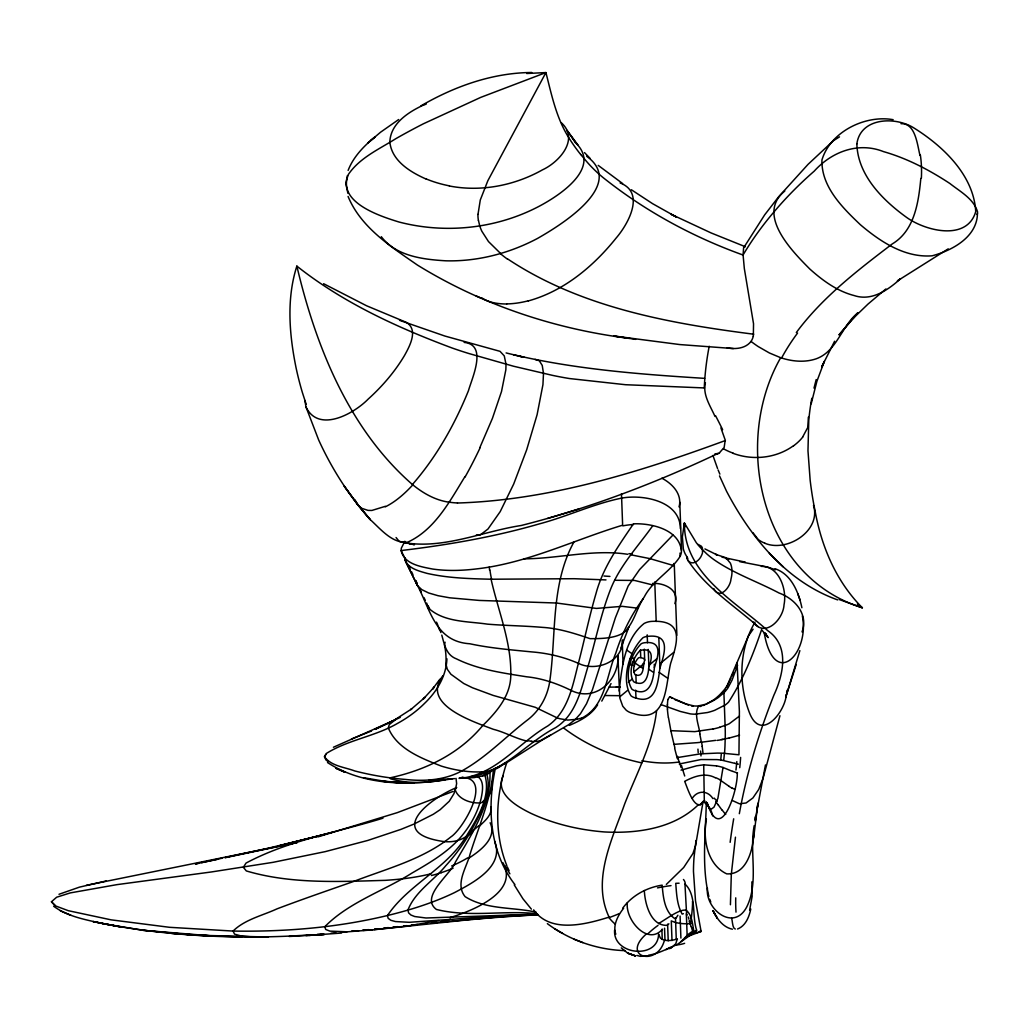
<?xml version="1.0" encoding="UTF-8"?>
<svg xmlns="http://www.w3.org/2000/svg" width="1029" height="1029" viewBox="0 0 1029 1029"><rect width="100%" height="100%" fill="white"/><g stroke="black" fill="none" stroke-linecap="round" stroke-linejoin="round"><path stroke-width="1.5" d="M715.001 416.436C710.37 405.953 702.395 394.583 705.418 382.672M677.455 757.576L700.427 753.845L717.252 753.099A57.547 6.496 -5.3 0 1 722.384 753.189L738.951 754.784L739.388 711.605L737.086 662.83L735.774 668.001M677.198 939.361L675.706 943.85L671.345 947.735M686.742 914.601L686.677 915.411L684.954 883.988C696.852 895.217 691.732 915.347 696.582 930.075L687.604 936.519M707.437 888.014C704.904 908.658 733.047 931.927 746.475 907.475C759.273 882.432 749.048 852.565 754.206 825.618M724.519 753.267A42.202 6.856 -88 0 0 724.982 746.038L725.291 735.336A39.784 5.981 -88.1 0 0 725.098 725.509L723.901 692.749L725.059 691.539A33.751 33.211 10.3 0 0 728.056 687.719L732.043 680.182L737.6 665.274M619.188 691.089C621.812 667.77 624.552 639.022 644.141 623.458A15.306 11.538 -2.1 0 1 652.836 621.323C684.478 620.191 677.481 642.546 670.676 663.255C665.506 684.041 667.589 724.416 633.632 713.547A15.731 11.859 -2.1 0 1 626.172 710.177L622.764 706.241L619.805 698.009L617.914 656.309M702.794 803.25L695.591 845.568L692.929 853.53L683.68 867.511L666.342 884.413M477.996 214.405L480.286 199.999L487.836 180.744L545.923 72.57L526.681 73.509M644.707 660.206C642.559 665.236 644.746 676.812 636.411 675.217A3.023 2.277 -2.1 0 1 634.983 674.574C632.012 669.609 634.52 661.814 638.43 657.943A2.933 2.212 -2.1 0 1 640.102 657.531L643.82 658.47L644.707 660.206L644.295 649.132M977.447 213.247C977.331 236.914 952.211 250.549 932.094 255.809C904.825 257.945 880.271 241.635 860.385 224.721C842.404 207.614 821.206 186.686 821.939 159.997C830.223 131.879 865.067 114.643 893.159 119.686M706.318 801.745C705.727 833.271 701.392 865.505 708.865 896.491M706.396 818.943C702.64 838.403 707.103 864.579 726.706 873.865C747.839 875.126 754.09 846.417 753.858 829.798M920.826 178.416C918.563 202.083 914.691 230.522 892.272 243.924C857.659 270.305 822.441 297.265 796.317 332.534M661.891 478.215C671.242 483.09 680.748 492.312 679.667 503.747A25.969 20.258 9.2 0 1 678.986 506.86M459.204 778.387C495.052 775.725 518.32 743.054 547.724 725.998C568.137 711.836 572.651 685.854 578.349 663.396C584.446 640.141 589.257 616.551 596.023 593.476C602.917 567.622 618.648 545.627 633.452 523.825C651.769 523.066 680.439 529.729 681.43 551.93A26.098 18.316 -9 0 1 680.182 556.277C670.496 571.687 652.746 580.395 644.283 596.897C637.427 606.93 634.867 619.561 627.266 628.951M680.362 528.597C680.22 501.072 643.318 494.177 621.632 498.113C593.244 503.914 566.85 516.674 538.849 524.018C493.869 537.035 447.576 544.971 401.143 550.554C404.011 564.201 421.002 566.747 432.54 569.024C447.113 571.146 461.944 570.671 476.53 568.908C527.555 563.12 574.066 539.878 622.635 525.189L621.477 493.688M656.579 710.859C652.823 743.761 636.604 773.371 624.732 803.79C612.255 839.227 591.469 880.078 609.091 917.109C585.771 924.441 550.464 933.637 533.665 909.893M753.627 837.94L757.91 803.225L755.337 821.206M754.759 819.907L755.054 817M753.344 336.264L753.537 323.775L744.327 268.492L743.092 255.038L743.581 247.886L764.65 214.894L778.747 196.655L808.087 164.318L833.349 140.741L839.51 136.857M765.473 764.946L756.662 811.83M716.506 765.885A54.035 15.859 -5.7 0 1 721.097 766.901L723.04 767.48L717.908 798.272L714.049 807.096L711.528 808.974L709.303 808.228M737.266 773.036C737.986 789.873 720.609 845.658 707.257 803.006M618.043 655.653C619.085 680.606 595.752 701.778 572.15 690.922C557.821 683.77 542.643 678.381 526.591 676.786C502.795 673.005 478.344 669.66 456.503 658.894C446.059 655.036 444.387 644.398 441.788 635.099M735.465 837.182L731.31 874.316L730.423 904.748M696.003 840.564L694.06 857.144A322.437 242.985 -2.1 0 0 693.469 871.409L695.514 900.864L701.096 931.451L689.906 935.618M673.493 565.718L673.815 563.493M674.895 603.663C679.847 589.707 664.039 582.697 652.579 583.43M786.606 693.237L787.044 690.33M622.712 639.909C622.969 661.158 598.016 671.204 580.69 664.361C565.23 657.299 548.598 653.209 531.646 651.897C510.95 649.826 490.151 648.141 469.777 643.755C434.752 641.53 430.456 609.117 416.269 583.186M455.667 787.764L453.969 793.642L449.261 801.257L440.129 809.707L433.312 814.261L413.902 824.1L400.86 829.4L367.765 840.449L325.19 851.639L273.058 862.328L211.485 871.949L116.907 884.644L70.306 892.902L56.634 897.224L51.45 901.777L54.974 905.649M802.041 631.909C808.601 614.146 794.928 598.749 779.017 593C757.498 581.591 734.037 573.68 713.959 559.66A99.62 75.078 -2.1 0 1 706.499 553.641L700.582 547.775A96.713 72.879 -2.1 0 1 696.286 542.682L684.388 522.989L682.368 536.868L683.346 548.933A46.254 34.857 -2.1 0 0 685.173 553.846L687.848 558.451M446.933 658.779C446.226 676.066 436.965 691.449 424.694 703.244A125.384 94.488 -2.1 0 1 397.567 723.374C375.109 736.442 348.214 739.748 326.257 753.524L324.482 756.752L326 760.007L328.225 761.601M739.324 813.695C746.694 773.049 758.759 733.368 773.962 694.987C783.416 674.471 789.835 645.736 767.737 630.661C734.552 600.627 684.041 574.388 684.388 522.989L685.082 526.771M648.875 666.792C648.309 673.956 646.534 686.382 636.166 682.741A5.595 4.206 -2.1 0 1 633.517 681.545C628.024 672.336 632.668 657.904 639.909 650.727A5.441 4.103 -2.1 0 1 642.996 649.981C654.238 648.592 651.589 660.309 648.875 666.792L648.244 649.402M654.393 667.384C653.556 677.931 650.945 696.183 635.703 690.832A8.219 6.2 -2.1 0 1 631.806 689.07C623.715 675.538 630.558 654.315 641.196 643.768A8 6.02 -2.1 0 1 645.736 642.649C663.19 641.003 657.865 657.235 654.393 667.384L654.277 664.219M659.936 667.975C657.981 681.622 656.541 704.994 635.973 698.048A10.534 7.936 -2.1 0 1 630.983 695.784C620.436 679.243 629.671 650.495 643.009 637.697A10.251 7.73 -2.1 0 1 648.836 636.256C671.487 634.147 664.027 655.01 659.936 667.975L658.83 637.929M495.476 767.75C487.695 804.228 488.891 844.59 509.509 876.901A112.135 84.494 -2.1 0 0 514.899 884.541M445.081 642.212L444.489 644.939L445.338 649.723A123.171 92.816 -2.1 0 1 446.059 659.242L445.93 664.117L447.319 669.3L450.934 674.265L463.757 683.513L472.465 687.758L493.123 695.398L535.221 707.283L556.946 717.779A27.32 16.284 7 0 0 559.93 718.744L567.764 720.081L577.025 719.297M786.297 694.626C785.204 711.759 761.409 741.948 749.832 713.689C738.205 684.568 738.873 649.453 755.042 622.095M704.814 800.909L704.325 801.977L703.72 764.817L716.48 765.885M814.003 388.113L816.19 379.56M536.058 912.131C512.699 906.973 485.932 909.829 465.095 896.632C454.754 883.975 466.729 867.408 470.06 854.147C478.742 826.21 491.296 798.89 493.38 769.383C490.962 771.518 486.46 776.638 483.566 773.679M750.771 909.019C749.151 916.878 745.665 925.881 737.574 928.994M811.174 403.857L816.91 381.283L824.37 361.32L821.772 366.736L834.609 341.229M761.782 629.092C753.279 654.303 743.105 679.835 728.545 702.138A27.642 20.85 -2.1 0 1 725.316 704.904L714.743 710.293A54.614 41.186 -2.1 0 1 707.515 712.518L695.051 714.19A27.706 20.889 -2.1 0 1 690.253 713.869L680.285 711.438L660.965 704.595M796.189 664.541L785.68 697.418L799.867 650.624M537.91 914.421L501.457 915.81L409.298 922.306L395.483 921.56L390.904 920.312L388.165 918.344L387.457 915.553C408.114 884.721 446.226 868.99 465.983 836.616C476.993 818.762 491.347 796.768 484.878 775.069M537.164 914.138L426.006 917.997L414.713 916.53L410.944 915.025L408.629 912.916L407.921 910.099C414.97 891.719 433.479 880.785 445.634 865.865C455.603 855.06 464.22 843.06 471.501 830.287C480.221 813.064 493.11 792.227 486.28 772.56M667.821 699.566L669.635 696.865L686.047 703.965L693.829 705.92A21.866 21.583 15.3 0 0 698.459 705.907L705.122 704.363L711.965 701.392A54.421 53.598 12.1 0 0 718.409 697.379M779.931 715.734L763.106 778.13L758.746 789.397L752.906 797.964L746.076 802.98L739.504 803.803L732.236 800.459M704.531 387.946L625.516 384.717L569.474 378.543A299.838 225.943 -2.1 0 1 552.341 375.328L513.445 366.208L468.684 353.462A369.321 278.306 -2.1 0 1 451.95 347.943C397.117 327.492 342.966 302.642 296.854 266.099C286.345 298.899 289.278 334.271 296.005 367.507A541.936 408.384 -2.1 0 0 302.385 392.538L306.166 404.243M749.626 910.138L752.135 896.452L751.865 881.853M620.899 648L628.23 628.77M506.808 762.528C495.682 795.558 493.701 832.924 506.847 865.672M611.033 683.578L601.785 701.109M347.429 175.509L345.808 183.419L347.892 193.298M703.9 801.192C695.167 814.299 687.205 786.966 684.658 781.345C694.022 776.406 705.161 772.264 715.296 777.77M677.892 915.231L675.989 918.254L674.522 918.434C664.387 911.244 663.165 896.671 662.149 885.146C646.662 887.525 632.038 895.5 622.661 908.208M348.124 170.402C353.384 156.768 364.009 145.912 375.135 136.806L367.842 143.005M503.31 775.493C494.293 793.771 517.368 806.672 530.925 813.334C553.975 824.049 579.121 829.953 604.409 831.946C637.118 833.709 673.918 828.577 698.331 804.768M479.797 447.705L492.402 418.43L501.509 391.534L505.844 369.81L506.011 364.202L504.261 355.88L500.03 351.339L444.888 336.046L399.535 320.328M629.182 626.815C622.365 638.777 602.274 638.623 590.067 638.662C574.542 633.388 558.798 628.307 542.296 627.356C524.031 625.786 505.676 625.645 487.399 624.14C467.603 621.169 443.911 622.429 428.334 607.959L426.675 603.071M730.963 678.06L726.525 687.321M731.786 676.259L733.626 672.361M573.77 542.257C550.489 584.935 556.445 634.996 549.73 681.481C547.415 696.89 539.35 711.193 526.771 720.532C505.175 737.24 486.1 757.473 462.06 770.798C444.554 780.316 424.257 781.538 404.834 779.377C387.946 778.065 371.199 775.171 354.799 770.965C344.689 767.132 331.145 766.129 324.482 756.752L325.82 754.489M652.836 525.613C637.916 546.618 619.548 565.821 610.197 590.234C600.653 614.969 595.534 641.093 587.996 666.458C581.334 688.427 576.664 714.46 555.66 727.619C526.784 742.578 504.313 771.943 470.935 776.625M535.453 913.533C502.602 910.408 468.607 917.495 436.399 909.456C419.562 896.838 450.612 874.637 455.448 862.006C471.398 834.686 491.116 805.295 489.958 772.457M857.852 312.829L839.124 334.772L857.852 312.829C841.581 325.871 836.937 351.326 816.216 358.799C804.704 362.722 792.06 361.488 780.677 357.706C731.722 443.28 761.113 576.613 862.379 607.805C836.693 582.054 821.849 547.621 815.315 512.21A653.531 492.479 -2.1 0 1 810.157 480.221L807.971 450.766L808.768 420.514A390.197 294.037 -2.1 0 1 811.83 398.249M442.946 675.693C420.256 704.556 473.34 721.638 493.303 729.291C504.815 732.159 515.195 738.32 526.707 741.034M700.067 805.077L703.051 801.385L707.155 804.678A46.112 39.848 -10.1 0 1 709.997 808.768L710.254 809.244A23.86 20.644 -12.2 0 1 711.734 812.537L712.66 815.881M464.992 476.556C449.969 500.904 435.035 529.575 407.883 542.09C392.473 544.097 380.408 528.79 370.131 519.516C349.063 495.772 331.801 468.812 318.656 439.949L305.999 407.021L304.854 400.435M489.058 795.636L492.132 788.587L492.235 781.307M735.298 929.033C732.404 928.698 732.597 921.058 731.606 918.19M597.617 704.775C591.379 715.078 580.099 720.776 569.384 725.381M724.184 691.347L725.008 690.022M662.457 929.213C647.665 946.346 625.143 919.707 627.33 902.806M802.633 437.055L807.868 427.279L808.357 417.144M404.847 541.267L401.336 548.148L401.143 550.554L402.789 553.911M643.189 598.737C630.97 615.149 621.915 633.774 615.754 653.261C606.557 675.101 605.605 705.817 582.337 717.83M439.859 679.243L432.527 689.134L434.315 686.973L423.189 699.128L425.093 697.263L410.725 709.637L411.741 708.865L393.798 720.441L374.968 729.394L400.23 717.393M753.267 336.213A24.632 17.004 55.2 0 1 750.951 341.487C745.562 348.561 735.349 349.461 727.233 347.853M487.63 797.707L485.148 800.408M683.385 913.675L682.15 914.099C676.966 904.877 676.542 893.699 675.757 883.332L679.101 883.204M296.854 266.099C315.787 346.361 348.87 429.119 412.423 484.505C436.476 456.902 454.767 424.527 468.465 390.66C472.092 377.759 487.81 344.779 464.143 342.4M646.418 933.895C620.384 956.738 657.39 967.479 664.4 940.313L660.399 938.126L658.573 933.998C658.393 959.825 612.679 955.234 614.609 930.126L615.792 934.191M753.112 629.208L748.392 635.986L727.297 685.353A42.099 42.035 -46.4 0 1 723.477 690.729L719.85 694.639A56.827 56.672 -46 0 1 714.19 699.501L706.421 704.209M672.94 535.041L639.549 569.616L628.166 586.003L615.381 617.76L592.485 689.52L586.53 703.72L580.446 713.727L575.147 719.631L568.613 724.725L542.36 739.928L505.779 763.235L494.525 768.882M885.892 288.969L868.039 304.044L852.938 318.63M723.901 692.749L718.409 697.392M479.514 826.068C484.595 820.988 492.325 815.097 490.91 807.006M692.183 798.401C697.508 790.028 707.733 790.285 712.943 798.633M739.465 716.068L729.368 723.657A33.751 10.277 -4.4 0 1 726.268 725.033L719.515 727.297M370.633 140.639L380.537 132.226L398.66 119.531M550.605 735.002L540.495 740.546A17.017 11.499 -7.5 0 1 536.469 741.446M633.723 672.04L644.077 663.512M628.385 682.201L631.883 679.32M649.312 664.966L656.579 658.972M619.625 696.942L627.446 690.498M661.223 662.676L673.583 652.489M784.793 191.047C755.71 214.547 792.189 251.295 809.913 269.109C822.75 280.57 837.194 291.181 854.109 295.542C871.846 301.523 888.078 289.908 900.619 278.692L897.365 280.904L948.236 248.851M668.889 923.823L666.946 925.354C650.662 925.778 644.964 903.874 644.321 890.522M472.864 831.612L471.385 832.757M502.872 764.573L504.506 763.299M658.56 923.643L670.959 915.746A64.325 11.062 -42.6 0 1 680.401 910.974A63.271 14.174 -48.9 0 1 686.266 910.382C692.517 915.321 692.388 925.148 694.138 932.428L677.622 944.21L665.969 949.69M501.213 765.769C493.264 771.969 482.678 772.149 473.083 771.866C462.278 771.326 451.564 769.268 441.248 766.065C421.427 758.322 397.001 748.932 388.357 728.005L389.206 724.635L396.088 719.194M793.526 445.698C776.29 458.252 752.868 460.735 733.034 453.313M468.568 858.34C479.861 851.034 497.47 838.223 490.138 822.763M719.541 452.67L724.159 447.486L725.149 440.618M456.735 787.532C431.408 797.707 385.952 831.535 440.129 840.963C448.888 842.751 458.471 841.761 465.983 836.616M483.81 801.411L482.434 802.183M744.057 246.947L745.305 246.716L711.142 232.953L671.255 214.341L676.452 217.055L652.605 203.678L631.33 189.735M680.709 941.779C684.915 938.332 687.475 933.805 693.031 931.219L692.916 928.274M420.99 105.82C454.664 86.307 492.505 72.776 531.761 72.493M333.422 747.247L393.798 720.441M671.114 947.876L669.532 948.687M685.365 937.702L686.484 937.123M59 894.278L79.452 887.139L106.283 880.953M423.369 105.112C408.294 112.135 390.364 123.634 389.837 142.143C391.895 160.948 410.339 172.087 426.07 179.033M718.332 453.287C655.023 483.334 589.193 508.352 521.188 525.497C482.807 531.376 443.833 549.332 404.577 542.682M385.386 506.307L371.893 510.448L368.035 510.397L361.513 508.249L358.915 506.165L344.342 486.318L358.915 506.165M351.468 739.002L371.508 730.989M703.321 705.482L704.865 704.904M489.907 770.592L493.264 769.409M901.031 123.699C915.514 122.875 917.315 144.909 919.977 155.379M381.309 236.696C396.075 256.234 423.138 259.462 445.904 260.813C477.752 261.623 509.458 253.301 537.524 238.432C560.033 225.583 626.648 185.014 586.71 156.305M688.337 936.107L689.121 935.863M482.511 775.879L474.06 777.615L461.738 778.014M547.66 518.423L578.787 509.046M528.314 300.918C563.828 291.143 593.411 266.408 616.101 238.098C628.14 224.142 645.685 192.732 620.127 182.956M695.077 933.252L701.096 931.451L700.234 930.525M317.871 836.899L397.335 812.627L453.069 791.43M739.542 735.182L729.227 738.037M450.136 917.585C472.787 910.716 519.323 892.143 502.937 862.739M382.968 818.184C337.178 832.384 288.544 840.346 246.034 863.074L243.358 867.306L246.317 870.933C291.027 884.207 338.965 881.647 385.245 880.348C400.68 879.332 416.128 877.544 431.138 873.75M717.663 453.545L714.936 453.879M681.031 770.142L696.646 765.808L703.72 764.817M334.026 831.844L279.142 845.851L324.791 834.442L267.553 848.385L225.197 857.53M700.286 706.318L701.791 705.971M712.968 728.956L694.768 731.632L670.869 730.68L668.49 717.663M679.243 764.007L700.968 759.531L716.956 759.608A55.875 11.499 -5.5 0 1 721.805 760.174L734.719 763.325M438.418 920.582L408.41 925.92L374.016 929.599M86.217 885.364L297.278 842.519L225.171 857.71M222.058 858.212L195.394 863.974L198.52 863.318M201.658 862.662L217.338 859.356M462.999 777.358L459.281 777.975M725.252 738.835L721.496 739.478M445.583 779.583C427.524 782.902 408.384 784.098 390.66 778.812L390.055 777.847C425.337 770.168 459.127 754.077 482.691 725.612C496.004 712.492 509.638 697.096 510.718 677.455C512.133 643.691 498.345 611.715 491.077 579.224C469.623 578.722 447.937 578.131 426.919 573.346C418.417 570.889 405.979 567.995 404.564 557.538L405.838 560.136M452.567 778.696C411.176 785.937 363.764 786.22 327.505 762.54M761.331 566.387C779.313 565.989 787.172 589.823 784.021 604.808C783.339 619.265 764.959 638.559 753.035 621.966M715.682 740.365L701.598 742.192L702.267 746.449M722.011 557.165L745.33 562.117M647.897 956.018L640.231 956.314L636.938 955.452M454.638 778.619L429.029 780.226L442.727 779.558M383.791 928.068L388.383 927.592M392.975 927.103L397.554 926.627M403.677 925.971L406.751 925.65M411.356 925.161L417.504 924.518M422.122 924.029L426.726 923.54M536.469 741.382L531.453 741.549M431.344 923.064L437.505 922.447M440.592 922.125L502.113 916.633L537.099 914.717M357.989 930.692L351.764 931.296M362.53 930.242L368.601 929.624M374.659 929.02L377.694 928.711M472.748 919.347L372.794 929.869L340.625 932.325M331.081 933.2L335.853 932.763M341.615 933.033L305.999 935.618M317.356 934.293L323.453 933.805M372.447 929.727L362.993 930.448M358.825 930.743L351.944 931.181M670.869 730.68L671.242 732.391A53.495 6.148 77 0 0 674.034 744.34L697.263 742.655A18.098 1.003 -6 0 0 701.521 742.179M308.211 935.027C239.641 939.593 170.261 936.441 102.694 923.592C85.896 919.72 67.824 916.71 53.649 906.24M309.137 935.4L324.328 934.499L289.11 936.48M524.237 558.824C558.786 558.657 593.309 548.959 627.78 554.309M609.014 687.153L620.333 686.999M530.282 915.128L538.128 914.768M604.975 695.514L619.124 695.681M461.982 777.461C493.496 777.911 463.063 828.962 450.972 836.847C422.88 859.472 386.943 868.592 353.873 881.377C328.2 890.381 302.449 899.205 276.994 908.864C262.241 915.669 244.941 919.424 233.056 931.065L169.541 927.309L111.119 919.849L68.261 910.678L55.939 906.073L51.45 901.777M347.017 931.798L329.91 931.129L325.666 929.444L324.855 926.653C348.818 902.304 383.251 891.178 411.909 873.106C429.826 862.739 448.271 852.051 461.738 835.972C470.755 825.078 477.688 812.318 481.109 798.555C482.588 791.25 484.942 779.532 476.234 775.917M614.635 580.266L634.546 580.433L652.81 584.986M616.294 686.986L619.394 686.986M491.077 579.224L574.259 578.71L605.991 579.906M268.428 937.033L195.51 935.181L241.635 936.982M506.731 303.992C498.126 303.941 489.032 302.809 481.752 297.857M457.468 503.014C549.769 500.184 639.343 472.105 725.381 440.528L720.943 427.974M363.533 777.705L389.052 782.027L407.343 783.172L381.913 781.23L413.928 783.12M389.052 782.027L397.027 782.452M733.381 348.548L679.783 344.561L613.773 335.981L635.613 339.377M624.835 950.629C597.052 949.78 569.629 940.262 547.351 923.643M704.621 378.363C638.044 374.17 571.018 369.077 506.101 352.921M252.954 936.982L241.416 936.056L234.548 934.126L233.056 931.065C292.931 932.042 353.41 926.28 410.983 909.199C425.813 904.71 440.451 899.397 454.419 892.645C472.684 883.023 504.905 866.547 494.64 841.336M143.044 930.319L214.958 936.158L168.087 933.059L189.452 934.666L143.044 930.319L102.694 923.592M753.73 334.206C668.683 323.363 580.227 307.259 507.58 258.909M535.067 359.391L539.325 360.793L542.232 365.411L543.492 373.373L542.939 384.666L537.099 414.713L526.681 449.802L513.69 484.054L500.223 511.593L487.965 529.035L480.35 534.848L476.337 535.003M629.336 338.387C554.58 329.113 481.611 304.648 417.414 265.058C390.994 246.69 360.883 227.512 348.072 196.449M449.339 185.979C481.019 192.14 514.513 185.567 542.502 169.836C559.043 162.209 579.661 139.532 561.5 122.901M396.448 782.001L401.439 782.812M630.816 554.798L649.891 558.618L673.107 565.41M739.671 561.628L767.441 567.018L775.532 569.783M409.233 543.621L414.468 544.688L399.149 541.357L396.062 537.524M691.578 705.997L693.057 706.318M641.813 762.888C613.876 756.958 586.839 745.459 563.956 728.262M726.062 558.747L728.686 559.352M518.976 356.111L524.095 357.32L513.574 354.799M732.416 929.2C723.014 927.309 717.007 918.768 712.968 910.716L717.354 918.344L712.968 910.716M698.112 544.418L701.161 546.077A17.03 9.956 -36.4 0 1 702.344 547.865L702.524 552.74A17.03 9.956 -36.4 0 1 701.495 555.48C699.63 560.213 693.109 565.821 688.478 561.062A17.454 10.251 -35.9 0 1 687.102 558.515M635.485 955.915L627.664 953.124L635.485 955.915L627.664 953.124L621.284 947.889M723.04 767.48L732.597 771.403M764.714 543.196C787.159 552.817 821.451 530.54 813.489 505.342M780.677 357.706L769.396 352.973L758.167 346.541A78.371 46.086 25.9 0 1 751.08 341.448M688.478 705.084L674.831 699.591M574.002 939.194L582.826 942.59M743.092 255.038C692.697 236.927 645.196 211.112 603.303 177.747A165.798 124.946 -2.1 0 1 599.573 174.596A174.068 131.172 -2.1 0 1 586.839 161.772L580.678 154.453M775.043 568.728C791.34 574.208 798.633 592.228 801.887 607.715M837.722 599.907C786.851 581.835 750.836 537.588 726.5 491.142L719.515 475.887M839.227 599.521L862.379 607.805L857.311 604.062M60.261 910.768L70.834 915.244M476.093 295.928L480.942 297.998M734.693 789.307L732.159 788.085M323.608 283.708L366.62 305.793L406.301 322.347C418.739 329.82 409.606 346.297 404.436 355.622C394.724 371.893 382.222 386.428 368.163 399.111C353.783 413.877 318.643 433.273 305.999 407.021M562.554 933.354L554.618 928.737M704.942 548.92L717.174 554.965L715.592 554.309L725.779 557.718L730.333 563.082A49.135 28.079 -39.1 0 1 731.838 568.857L731.992 572.163A49.135 28.143 -39 0 1 730.963 579.147C730.449 587.212 719.618 600.331 713.766 588.601M720.326 780.188L729.149 786.349M627.047 650.302L632.179 653.827M659.062 672.323L667.589 678.175M632.269 657.827L634.198 659.165M648.45 668.953L653.441 672.4M635.15 663.088L642.932 668.438M622.609 183.535L598.196 165.373M412.423 484.505C423.511 493.65 436.656 501.02 451.191 502.448A67.541 57.238 -11.9 0 0 457.468 502.962M758.077 626.558C733.818 605.412 705.482 587.34 687.655 559.892M500.66 253.546L488.479 241.558L481.881 231.306A64.12 51.874 -27.9 0 1 479.771 226.007L478.459 220.438M758.296 539.62L752.932 532.7M574.555 141.861C603.689 167.778 557.628 196.861 536.868 207.459C494.64 228.94 444.669 233.956 398.892 221.981C379.598 216.039 336.174 202.031 348.612 174.081C360.021 157.643 379.212 149.128 395.689 138.761A618.339 465.957 -2.1 0 1 423.446 123.763L480.697 97.395L545.923 72.57C551.595 94.861 556.38 118.181 568.896 137.873A258.395 194.713 -2.1 0 0 580.639 154.466M769.242 553.152L783.249 566.902M584.485 152.588L590.131 158.389M762.322 630.623L768.161 637.62L764.959 632.912L767.094 636.539L765.743 633.645M715.85 801.874L716.493 802.646A89.394 59.013 8.2 0 1 718.113 804.832M356.78 503.413L370.131 519.516L356.78 503.413L355.172 500.03M531.376 909.134L522.976 898.831L514.256 884.927M571.88 137.307L574.761 141.423L566.94 130.284L578.208 145.321M722.191 810.325L718.178 804.807M505.2 865.929L509.895 873.84M428.103 605.811L429.53 608.563M423.935 597.592L425.299 600.331M403.214 554.785L404.101 556.599M406.121 562.477L417.427 585.527L421.749 589.604L428.656 592.974L438.007 595.688L449.66 597.798L479.282 600.434L556.522 603.02L596.396 608.422L622.198 606.338L636.732 608.075A13.531 8.065 25.5 0 0 638.212 608.113M408.577 565.731L410.018 568.664M405.002 560.098L417.427 585.527L415.819 580.652L417.208 583.584M411.471 571.648L412.938 574.658M419.922 589.283L421.26 592.074M507.323 866.932L509.085 870.65M436.489 622.146L437.724 624.809M723.721 690.922L722.86 692.144A42.601 2.007 -82.1 0 0 722.538 693.237M718.113 469.944L719.863 474.137M717.56 468.517L712.917 455.448M439.936 630.018L440.901 632.578M709.753 899.295L710.769 902.021M691.154 926.653C692.723 929.624 692.067 935.181 696.363 931.013A3.704 2.187 31.4 0 0 696.582 930.075M800.215 600.512L797.771 593.707M690.922 926.023L690.073 923.399M438.135 626.044L439.37 629.748M689.867 922.717L689.276 920.621M674.87 747.723L674.034 744.366M688.903 919.193L688.362 916.993M707.129 802.942L707.566 804.717M456.027 778.348L456.632 783.661L455.281 790.118C458.69 799.456 470.948 803.61 480.44 802.864A6.393 4.232 -16 0 0 482.46 802.221M699.977 733.921C698.961 725.059 693.443 713.611 698.948 705.675A35.899 6.007 -83.2 0 1 700.247 706.576M687.102 558.515L686.857 556.933M764.225 632.938C774.181 690.176 809.9 653.685 802.363 616.011M617.979 656.746L618.416 660.065M489.56 570.04L489.251 567.005M667.538 709.251L667.358 704.621M679.783 502.178L681.558 550.489M680.015 553.075L680.13 556.277M674.265 564.124L676.876 635.279M686.343 913.778L687.128 935.168M680.092 916.054L680.902 938.088M675.487 918.164L676.285 939.631M672.001 940.545L671.281 920.878A25.313 19.075 -2.1 0 0 675.654 922.46A27.834 20.979 -2.1 0 0 680.362 923.399A34.073 25.674 -2.1 0 0 686.703 923.746A44.813 33.764 -2.1 0 0 691.295 923.502M667.615 924.222L668.22 940.828M654.766 581.977L656.206 621.503M664.541 928.197L664.991 940.48M661.891 929.38L662.252 939.477M647.202 634.842L647.498 642.739M643.151 663.448L643.266 666.612M640.45 649.659L640.745 657.557M635.883 674.831L636.166 682.741M635.678 690.137L635.973 698.048M634.096 657.865L634.391 665.776M632.308 662.071L632.423 665.236M629.967 658.766L630.198 665.094M622.223 640.565L623.098 664.284M692.44 901.507C693.186 902.562 690.382 932.12 689.469 921.328M725.728 814.428A105.897 70.667 6.8 0 1 722.358 810.286M736.815 761.589A92.957 22.651 88.4 0 1 735.954 770.026M737.51 772.972A101.279 28.542 -5.2 0 1 732.815 771.351M740.623 757.408A68.802 15.757 88.7 0 1 739.735 767.698M738.385 764.161A148.356 28.439 -4.7 0 1 734.847 763.299M672.271 697.842A67.104 12.014 81 0 1 672.644 698.254M669.635 696.852A53.045 9.068 79.7 0 1 671.988 698.215M667.487 704.942A39.424 6.959 76.3 0 1 667.898 699.784M668.323 717.38A39.411 7.01 75.8 0 1 667.384 708.917M677.416 758.772A68.711 7.074 76.9 0 1 674.69 748.456M679.256 762.54A77.638 8.129 77 0 1 677.558 756.354M681.057 767.518A75.541 9.454 77.5 0 1 679.397 761.704M684.697 775.995A81.638 12.541 78.4 0 1 681.468 765.422M683.462 879.486A74.255 22.214 -40.3 0 1 685.301 883.718M657.48 887.886A75.516 12.232 -18.9 0 1 671.011 885.635M614.892 929.997A50.73 25.146 -30.9 0 1 623.638 908.247M684.632 943.323A49.173 32.413 -57.8 0 1 675.629 945.008M677.455 938.95A40.761 15.808 -37.2 0 1 664.58 940.133M730.14 842.327A579.893 199.317 -59.3 0 1 733.69 818.801M736.005 912.118A331.016 94.488 -61.4 0 1 735.735 897.841M709.328 808.099A53.096 10.251 -80.3 0 1 707.643 804.408M714.152 798.067A88.88 63.554 -0.6 0 1 716.981 801.411M715.567 777.641A54.704 24.555 -4.4 0 1 720.583 780.098M721.29 754.27A75.799 11.679 -87.4 0 1 720.699 760.019M697.945 749.125A62.1 7.087 84.2 0 1 698.189 752.662M724.416 753.074A55.875 9.184 -88 0 1 723.76 760.199M700.595 751.029A54.28 11.396 80.9 0 1 701.006 755.942M702.177 746.411A43.154 12.014 79.1 0 1 703 753.498M728.905 738.037A42.099 3.962 -4.4 0 1 724.905 738.835M723.001 739.478A56.827 4.772 -5 0 1 717.097 740.417M699.797 734.191A35.938 6.161 79.4 0 1 701.354 742.153M719.67 727.349A54.421 16.258 -4.7 0 1 713.11 729.034M723.709 690.961A40.105 1.929 -83 0 1 723.876 692.903M732.056 788.124A63.039 27.59 -4.4 0 1 729.059 786.388M648.219 933.47A19.821 3.756 -39.1 0 1 657.994 925.405M670.355 947.297A92.842 26.51 -42.6 0 1 648.604 955.195M678.368 762.116A91.015 64.866 19.5 0 1 641.942 760.727M619.355 913.572A85.844 40.723 -28.8 0 1 609.027 917.649M615.11 924.042A92.481 61.92 -36.8 0 1 608.782 917.341M491.566 579.211A144.214 108.997 16 0 1 489.958 570.053M472.555 919.463A274.55 36.761 -7.6 0 1 529.974 915.244M622.802 525.87A60.196 48.041 -6.6 0 1 633.478 524.507M531.569 741.112A26.703 16.425 -5.6 0 1 526.925 740.636M484.929 775.274A16.734 5.917 -21.4 0 1 482.472 776.123M484.582 800.112A10.997 6.971 -16.4 0 1 483.296 800.999M469.044 834.609A44.929 28.889 -18.1 0 1 466.034 836.667M441.364 872.669A101.614 67.554 -18.4 0 1 431.408 875.525M450.278 919.309A141.565 86.603 -22.5 0 1 438.341 922.318M628.951 553.628A57.547 10.277 6.5 0 1 632.23 554.168M609.94 576.407A43.668 7.422 5.6 0 1 603.997 576.021M471.552 832.86A78.127 49.881 -18.3 0 1 469.134 834.673M453.043 868.244A82.796 50.961 -18.2 0 1 441.351 872.618M478.755 825.721A125.911 78.899 -18.9 0 1 472.105 831.175M467.822 857.774A75.876 43.218 -18.5 0 1 451.654 865.968M488.248 795.52A32.285 20.091 -19 0 1 486.781 797.514M715.528 415.69A48.067 4.296 62.5 0 1 722.641 429.698M412.475 485.225A106.463 45.263 -64.8 0 1 385.27 506.834M743.028 255.025A422.314 318.231 -2.1 0 1 773.808 212.128A443.602 334.284 -2.1 0 1 814.209 171.161C831.625 151.777 858.263 141.565 883.538 151.623C907.256 158.389 929.367 170.004 949.896 183.509C959.993 191.51 973.743 198.738 977.55 211.884A9.917 7.473 -2.1 0 1 977.035 214.521M920.376 155.135A226.894 124.753 -43.1 0 1 921.379 178.094M781.577 358.015A347.313 247.397 8 0 1 797.565 333.074M719.515 453.03A54.164 17.737 -81.9 0 1 717.637 453.763M507.387 259.102A179.689 144.009 -20.6 0 1 500.467 253.7M478.395 220.45A50.241 40.17 -34 0 1 477.919 214.431M733.175 453.172A65.792 42.035 -5.7 0 1 723.503 448.798M802.723 437.081A58.885 38.279 -3.2 0 1 793.629 445.763M704.273 387.946A493.097 371.585 -2.1 0 1 709.2 346.258M764.766 543.145A45.7 28.323 -24 0 1 758.334 539.595M423.485 105.228A93.806 59.618 -0.5 0 1 426.276 104.032M449.39 185.85A93.806 63.361 -0.3 0 1 426.173 178.93M528.34 300.79A107.248 61.534 -41.5 0 1 506.782 303.902M480.003 448.001A161.772 49.045 -68.3 0 1 465.082 476.98M582.273 717.779A29.995 16.914 6.1 0 1 576.973 719.22M856.861 143.867C857.646 175.174 882.779 200.256 906.729 217.492C925.624 231.036 967.119 241.429 975.736 211.601C973.781 175.445 943.439 146.465 914.369 128.252C896.04 116.251 860.527 117.139 856.861 143.867M121.551 927.103L93.099 921.585L121.551 927.103M345.204 772.342L335.891 768.251L345.204 772.342"/></g></svg>
